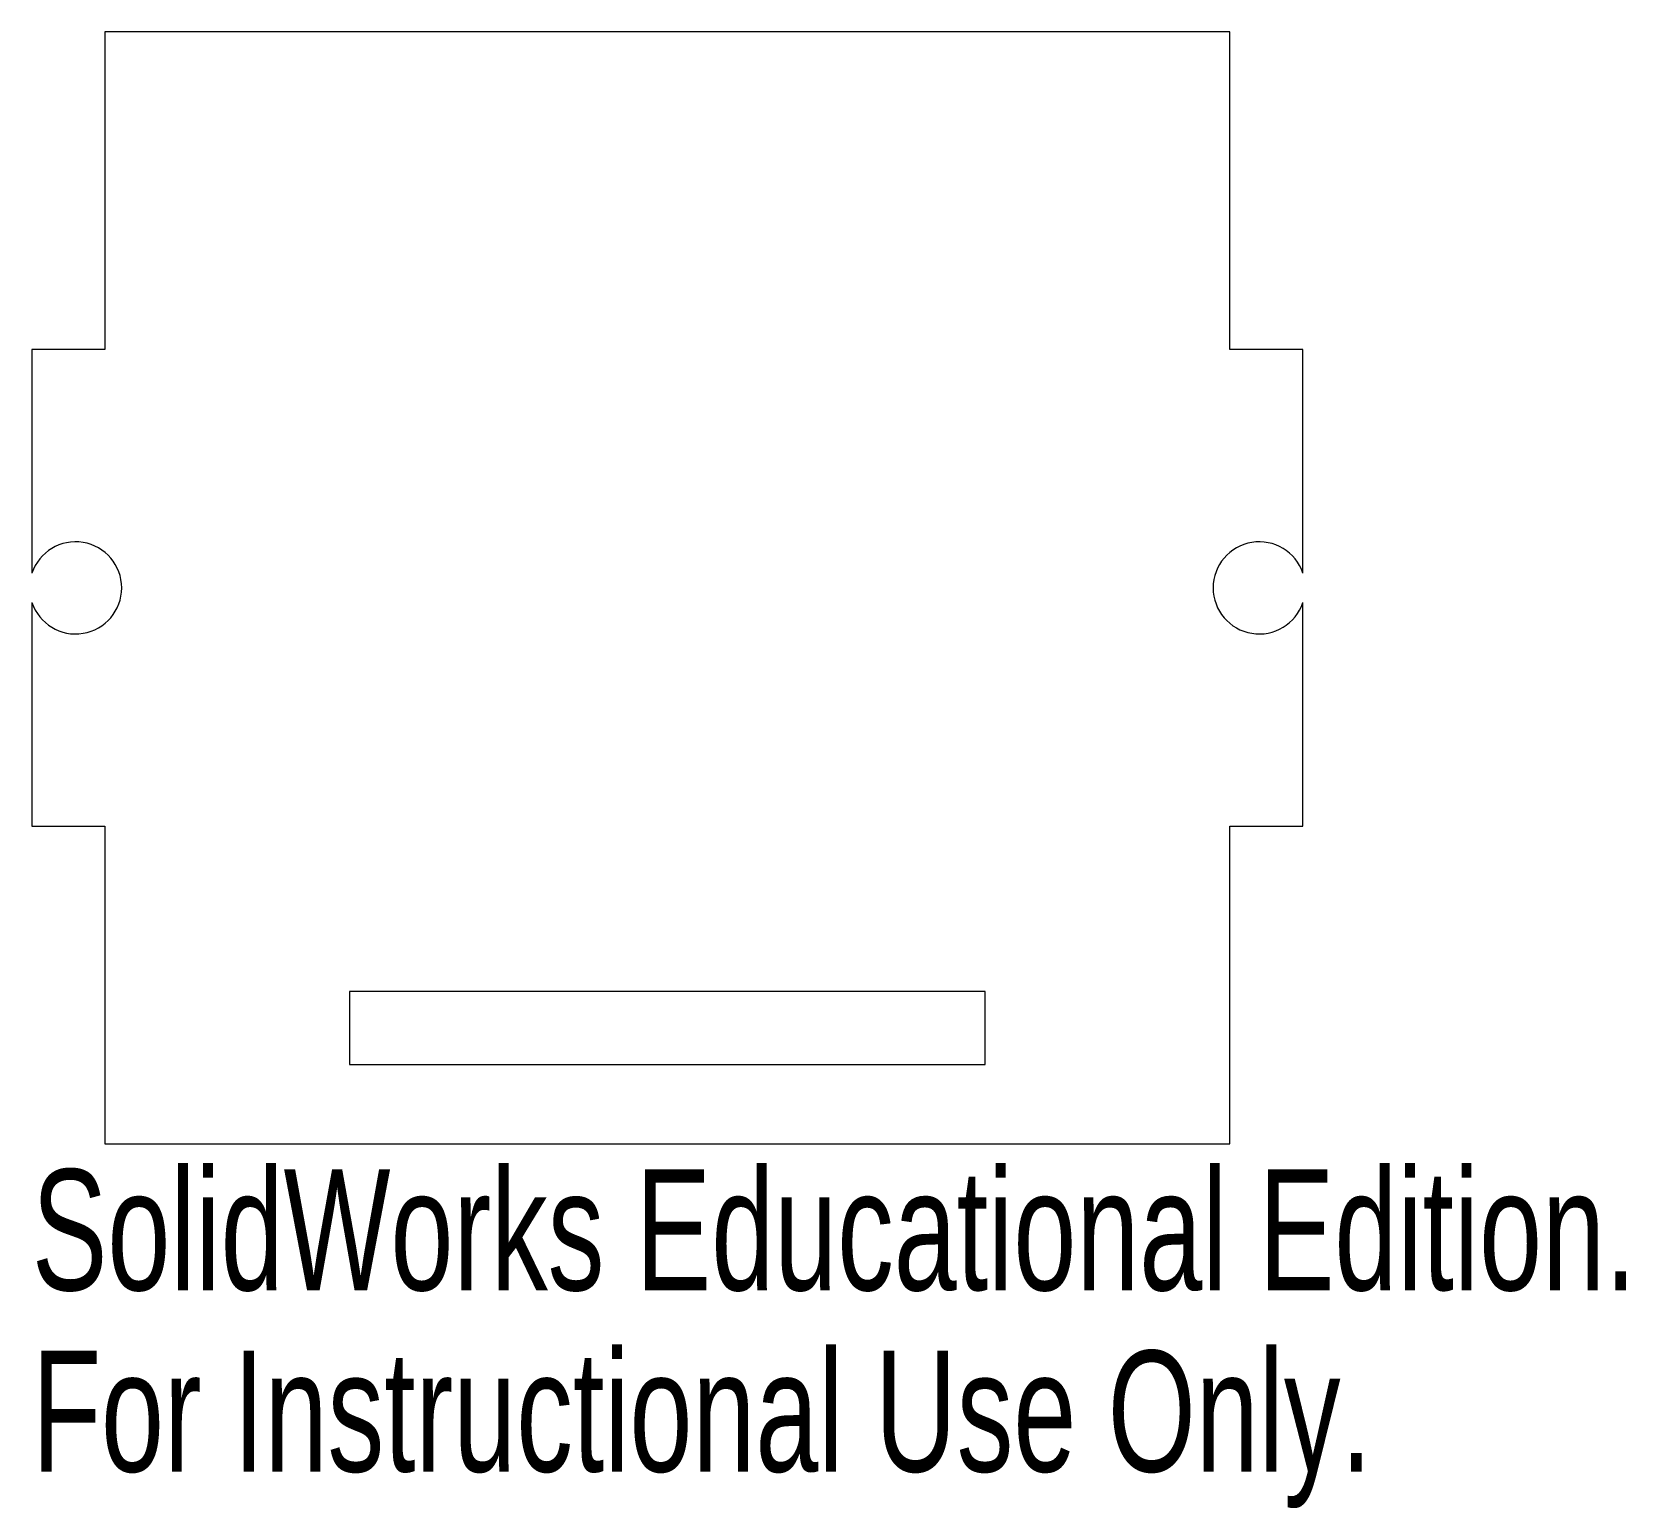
# Model space of a CAD drawing. Header units: inches. Extents: x 0 to 2.51, y -0.57 to 1.75.
import ezdxf

# ---------------------------------------------------------------- set-up
doc = ezdxf.new("R2010")
doc.units = ezdxf.units.IN
doc.header["$MEASUREMENT"] = 0
doc.styles.add('SLDTEXTSTYLE0', font='TXT', dxfattribs={"width": 0.7})

msp = doc.modelspace()

# ---------------------------------------------------------------- linework, layer by layer
at = {"color": 7, "linetype": 'Continuous', "lineweight": 15}
for p, q in [((1.885, 1.75), (0.115, 1.75)), ((0.115, 1.75), (0.115, 1.25)), ((1.885, 1.25), (1.885, 1.75)), ((0.115, 1.25), (0, 1.25)), ((0, 1.25), (0, 0.898)), ((2, 1.25), (1.885, 1.25)), ((2, 0.898), (2, 1.25)), ((0, 0.852), (0, 0.5)), ((2, 0.5), (2, 0.852)), ((0, 0.5), (0.115, 0.5)), ((0.115, 0.5), (0.115, 0)), ((1.885, 0), (1.885, 0.5)), ((1.885, 0.5), (2, 0.5)), ((0.5, 0.24), (0.5, 0.125)), ((1.5, 0.24), (0.5, 0.24)), ((1.5, 0.125), (1.5, 0.24)), ((0.5, 0.125), (1.5, 0.125)), ((0.115, 0), (1.885, 0))]:
    msp.add_line(p, q, dxfattribs=at)
for centre, start, end in [((0.0688, 0.875), 198.5086, 161.4914), ((1.9312, 0.875), 18.5086, 341.4914)]:
    msp.add_arc(centre, 0.0725, start, end, dxfattribs=at)

# ---------------------------------------------------------------- texts
at = {"color": 7, "linetype": 'Continuous', "char_height": 0.1903, "attachment_point": 1, "style": 'SLDTEXTSTYLE0'}
for s, insert in [('SolidWorks Educational Edition.', (0, -0.0401)), ('For Instructional Use Only.', (0, -0.3256))]:
    msp.add_mtext(s, dxfattribs=dict(at, insert=insert))

doc.saveas('drawing.dxf')
